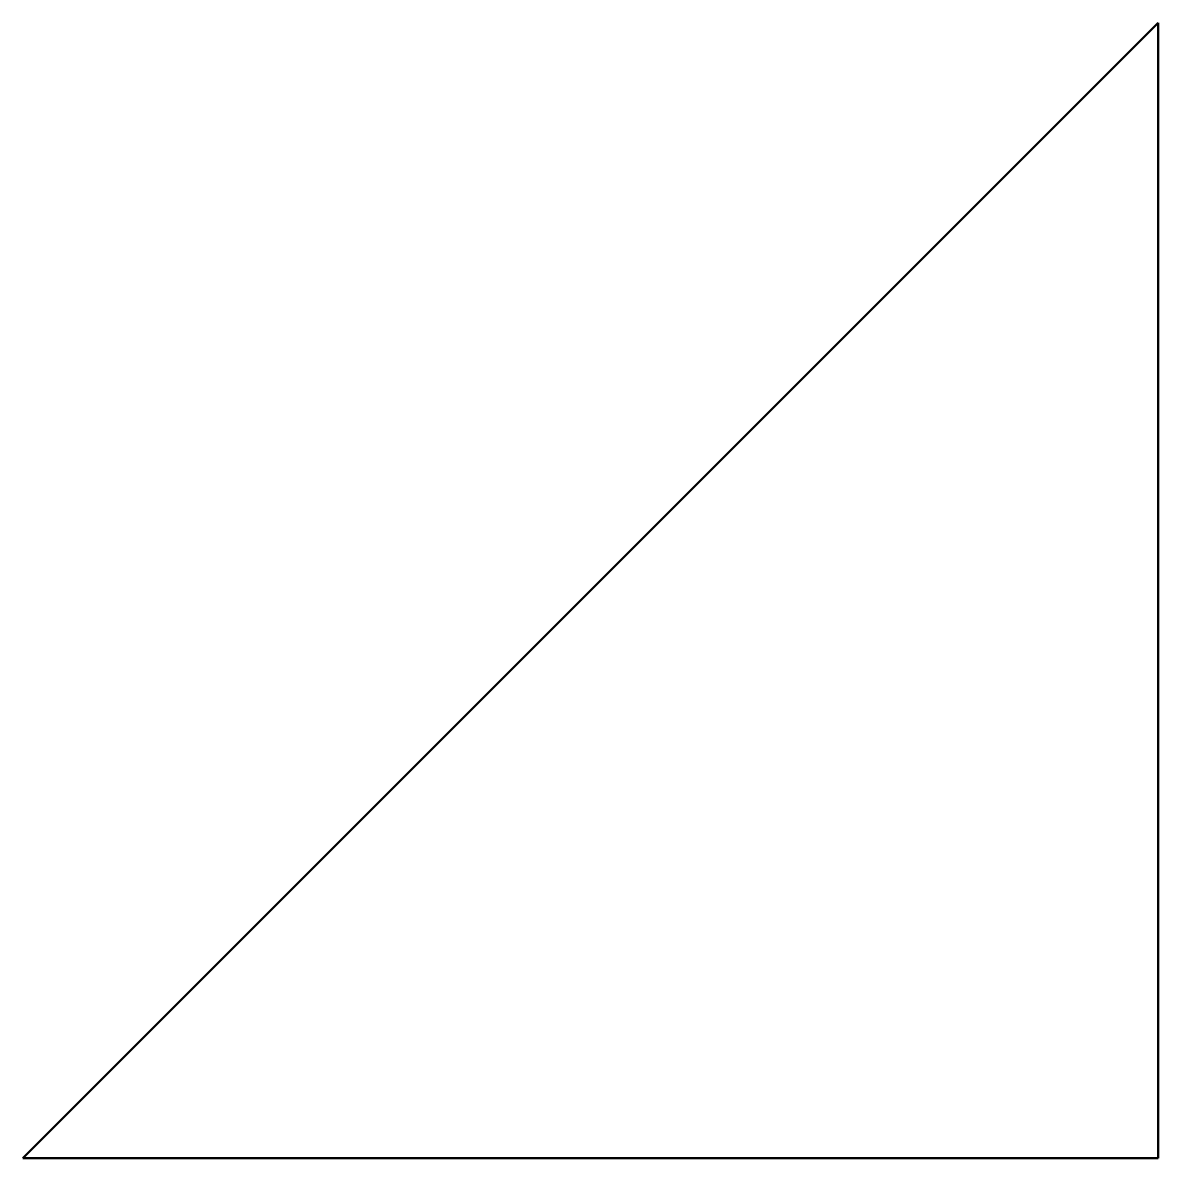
# Model space of a CAD drawing. Header units: millimetres. Extents: x 71.3 to 91.3, y 94.2 to 114.2.
import ezdxf

# ---------------------------------------------------------------- set-up
doc = ezdxf.new("R2010")
doc.units = ezdxf.units.MM
doc.layers.add('Widoczne (ISO)', color=7, linetype='Continuous', lineweight=50)

msp = doc.modelspace()

# ---------------------------------------------------------------- linework, layer by layer
at = {"layer": 'Widoczne (ISO)'}
for p, q in [((91.267, 114.209), (71.267, 94.209)), ((91.267, 94.209), (91.267, 114.209)), ((71.267, 94.209), (91.267, 94.209))]:
    msp.add_line(p, q, dxfattribs=at)

doc.saveas('drawing.dxf')
